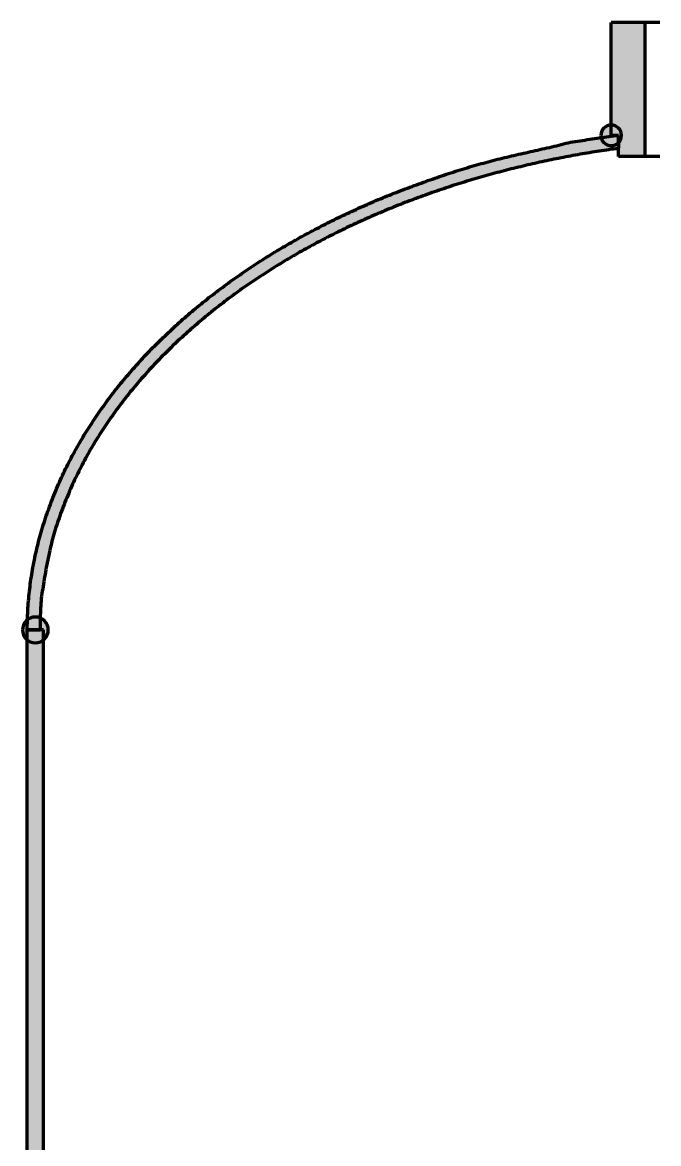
# Model space of a CAD drawing. Header units: millimetres. Extents: x 0 to 594, y 0 to 420.
# Drawn here: x 223.23 to 238.99, y 273.45 to 301.25 of the extents above; entities that cross this region are included whole.
import ezdxf

# ---------------------------------------------------------------- set-up
doc = ezdxf.new("R2010")
doc.units = ezdxf.units.MM
doc.layers.add('01-VISIBLE', color=7, linetype='CONTINUOUS', lineweight=70)
doc.layers.add('05-RAYADO', color=8, linetype='CONTINUOUS', lineweight=18)

msp = doc.modelspace()

# ---------------------------------------------------------------- hatches: boundary and pattern name
at = {"layer": '05-RAYADO'}
h = msp.add_hatch(color=7, dxfattribs=at)
h.dxf.hatch_style = 1
h.paths.add_polyline_path([(238.662, 297.928), (237.998, 297.928), (237.998, 298.45), (237.82, 298.45), (237.82, 301.25), (238.662, 301.25)])
h = msp.add_hatch(color=7, dxfattribs=at)
h.dxf.hatch_style = 1
h.paths.add_polyline_path([(237.564, 298.45), (237.567, 298.49), (237.577, 298.529), (237.592, 298.566), (237.613, 298.6), (237.639, 298.631), (237.67, 298.657), (237.704, 298.678), (237.741, 298.693), (237.78, 298.703), (237.82, 298.706), (237.86, 298.703), (237.899, 298.693), (237.936, 298.678), (237.97, 298.657), (238.001, 298.631), (238.027, 298.6), (238.048, 298.566), (238.063, 298.529), (238.073, 298.49), (238.076, 298.45), (238.073, 298.41), (238.063, 298.371), (238.048, 298.334), (238.027, 298.3), (238.001, 298.269), (237.97, 298.243), (237.936, 298.222), (237.899, 298.207), (237.86, 298.197), (237.82, 298.194), (237.78, 298.197), (237.741, 298.207), (237.704, 298.222), (237.67, 298.243), (237.639, 298.269), (237.613, 298.3), (237.592, 298.334), (237.577, 298.371), (237.567, 298.41)])
h = msp.add_hatch(color=7, dxfattribs=at)
h.dxf.hatch_style = 1
h.paths.add_polyline_path([(223.67, 286.185), (223.35, 286.185), (223.35, 286.237), (223.351, 286.288), (223.351, 286.34), (223.352, 286.392), (223.354, 286.444), (223.356, 286.496), (223.358, 286.548), (223.36, 286.6), (223.363, 286.652), (223.366, 286.704), (223.369, 286.755), (223.372, 286.807), (223.376, 286.859), (223.381, 286.911), (223.385, 286.962), (223.39, 287.014), (223.395, 287.066), (223.401, 287.117), (223.406, 287.169), (223.412, 287.221), (223.419, 287.272), (223.426, 287.324), (223.433, 287.375), (223.44, 287.426), (223.447, 287.478), (223.455, 287.529), (223.464, 287.58), (223.472, 287.632), (223.481, 287.683), (223.49, 287.734), (223.499, 287.785), (223.509, 287.836), (223.519, 287.887), (223.529, 287.938), (223.54, 287.989), (223.551, 288.039), (223.562, 288.09), (223.574, 288.141), (223.585, 288.191), (223.597, 288.242), (223.61, 288.292), (223.622, 288.342), (223.635, 288.393), (223.649, 288.443), (223.662, 288.493), (223.676, 288.543), (223.69, 288.593), (223.704, 288.643), (223.719, 288.693), (223.734, 288.743), (223.749, 288.792), (223.765, 288.842), (223.781, 288.891), (223.797, 288.941), (223.813, 288.99), (223.83, 289.039), (223.846, 289.088), (223.864, 289.137), (223.881, 289.186), (223.899, 289.235), (223.917, 289.284), (223.935, 289.332), (223.953, 289.381), (223.972, 289.429), (223.991, 289.477), (224.01, 289.526), (224.03, 289.574), (224.05, 289.622), (224.07, 289.67), (224.09, 289.717), (224.111, 289.765), (224.131, 289.813), (224.152, 289.86), (224.174, 289.908), (224.195, 289.955), (224.217, 290.002), (224.239, 290.049), (224.261, 290.096), (224.284, 290.143), (224.307, 290.189), (224.33, 290.236), (224.353, 290.282), (224.376, 290.329), (224.4, 290.375), (224.424, 290.421), (224.448, 290.467), (224.473, 290.513), (224.497, 290.558), (224.522, 290.604), (224.547, 290.649), (224.573, 290.695), (224.598, 290.74), (224.624, 290.785), (224.65, 290.83), (224.676, 290.875), (224.702, 290.919), (224.729, 290.964), (224.756, 291.008), (224.783, 291.053), (224.81, 291.097), (224.838, 291.141), (224.865, 291.185), (224.893, 291.229), (224.921, 291.272), (224.95, 291.316), (224.978, 291.359), (225.007, 291.402), (225.036, 291.446), (225.065, 291.489), (225.094, 291.531), (225.124, 291.574), (225.153, 291.617), (225.183, 291.659), (225.213, 291.702), (225.244, 291.744), (225.274, 291.786), (225.305, 291.828), (225.336, 291.869), (225.367, 291.911), (225.398, 291.953), (225.429, 291.994), (225.461, 292.035), (225.492, 292.076), (225.524, 292.117), (225.557, 292.158), (225.589, 292.199), (225.621, 292.239), (225.654, 292.28), (225.687, 292.32), (225.72, 292.36), (225.753, 292.4), (225.786, 292.44), (225.819, 292.48), (225.853, 292.519), (225.887, 292.559), (225.921, 292.598), (225.955, 292.637), (225.989, 292.676), (226.024, 292.715), (226.058, 292.754), (226.093, 292.792), (226.128, 292.831), (226.163, 292.869), (226.198, 292.907), (226.233, 292.945), (226.269, 292.983), (226.305, 293.021), (226.34, 293.058), (226.376, 293.096), (226.412, 293.133), (226.449, 293.17), (226.485, 293.207), (226.522, 293.244), (226.558, 293.281), (226.595, 293.318), (226.632, 293.354), (226.669, 293.39), (226.706, 293.427), (226.744, 293.463), (226.781, 293.499), (226.819, 293.534), (226.857, 293.57), (226.894, 293.605), (226.932, 293.641), (226.971, 293.676), (227.009, 293.711), (227.047, 293.746), (227.086, 293.781), (227.124, 293.816), (227.163, 293.85), (227.202, 293.884), (227.241, 293.919), (227.28, 293.953), (227.32, 293.987), (227.359, 294.021), (227.398, 294.054), (227.438, 294.088), (227.478, 294.121), (227.518, 294.155), (227.558, 294.188), (227.598, 294.221), (227.638, 294.254), (227.678, 294.286), (227.719, 294.319), (227.759, 294.351), (227.8, 294.384), (227.841, 294.416), (227.881, 294.448), (227.922, 294.48), (227.963, 294.512), (228.005, 294.543), (228.046, 294.575), (228.087, 294.606), (228.129, 294.637), (228.17, 294.668), (228.212, 294.699), (228.254, 294.73), (228.296, 294.761), (228.338, 294.791), (228.38, 294.822), (228.422, 294.852), (228.464, 294.882), (228.507, 294.912), (228.549, 294.942), (228.592, 294.972), (228.634, 295.001), (228.677, 295.031), (228.72, 295.06), (228.763, 295.09), (228.806, 295.119), (228.849, 295.148), (228.892, 295.176), (228.935, 295.205), (228.979, 295.234), (229.022, 295.262), (229.066, 295.29), (229.109, 295.319), (229.153, 295.347), (229.197, 295.374), (229.241, 295.402), (229.284, 295.43), (229.329, 295.457), (229.373, 295.485), (229.417, 295.512), (229.461, 295.539), (229.505, 295.566), (229.55, 295.593), (229.594, 295.62), (229.639, 295.646), (229.684, 295.673), (229.728, 295.699), (229.773, 295.725), (229.818, 295.751), (229.863, 295.777), (229.908, 295.803), (229.953, 295.829), (229.999, 295.854), (230.044, 295.88), (230.089, 295.905), (230.135, 295.93), (230.18, 295.955), (230.226, 295.98), (230.271, 296.005), (230.317, 296.03), (230.363, 296.054), (230.408, 296.079), (230.454, 296.103), (230.5, 296.127), (230.546, 296.151), (230.592, 296.175), (230.638, 296.199), (230.685, 296.223), (230.731, 296.246), (230.777, 296.27), (230.824, 296.293), (230.87, 296.316), (230.916, 296.34), (230.963, 296.362), (231.01, 296.385), (231.056, 296.408), (231.103, 296.431), (231.15, 296.453), (231.197, 296.476), (231.244, 296.498), (231.291, 296.52), (231.338, 296.542), (231.385, 296.564), (231.432, 296.586), (231.479, 296.607), (231.526, 296.629), (231.574, 296.65), (231.621, 296.671), (231.668, 296.693), (231.716, 296.713), (231.763, 296.734), (231.811, 296.755), (231.859, 296.776), (231.906, 296.796), (231.954, 296.817), (232.002, 296.837), (232.05, 296.857), (232.098, 296.877), (232.146, 296.897), (232.194, 296.916), (232.242, 296.936), (232.29, 296.955), (232.338, 296.975), (232.386, 296.994), (232.435, 297.013), (232.483, 297.032), (232.531, 297.051), (232.58, 297.07), (232.628, 297.088), (232.677, 297.107), (232.725, 297.125), (232.774, 297.144), (232.822, 297.162), (232.871, 297.18), (232.92, 297.198), (232.969, 297.216), (233.017, 297.234), (233.066, 297.251), (233.115, 297.269), (233.164, 297.286), (233.213, 297.304), (233.262, 297.321), (233.311, 297.339), (233.36, 297.356), (233.409, 297.373), (233.458, 297.39), (233.507, 297.407), (233.556, 297.424), (233.605, 297.44), (233.654, 297.457), (233.703, 297.474), (233.753, 297.49), (233.802, 297.506), (233.851, 297.523), (233.901, 297.539), (233.95, 297.555), (233.999, 297.571), (234.049, 297.586), (234.098, 297.602), (234.148, 297.618), (234.198, 297.633), (234.247, 297.648), (234.297, 297.663), (234.347, 297.678), (234.397, 297.692), (234.446, 297.707), (234.496, 297.721), (234.546, 297.735), (234.596, 297.749), (234.646, 297.763), (234.696, 297.777), (234.747, 297.79), (234.797, 297.803), (234.847, 297.817), (234.897, 297.83), (234.948, 297.842), (234.998, 297.855), (235.048, 297.868), (235.099, 297.88), (235.149, 297.892), (235.2, 297.904), (235.25, 297.916), (235.301, 297.928), (235.351, 297.94), (235.402, 297.952), (235.452, 297.964), (235.503, 297.975), (235.554, 297.987), (235.604, 297.998), (235.655, 298.01), (235.706, 298.021), (235.756, 298.032), (235.807, 298.044), (235.858, 298.055), (235.908, 298.066), (235.959, 298.078), (236.01, 298.089), (236.06, 298.1), (236.111, 298.111), (236.162, 298.123), (236.212, 298.134), (236.263, 298.146), (236.314, 298.157), (236.364, 298.169), (236.415, 298.181), (236.465, 298.193), (236.515, 298.206), (236.566, 298.219), (236.616, 298.233), (236.666, 298.246), (236.716, 298.258), (236.767, 298.269), (236.818, 298.278), (236.869, 298.287), (236.921, 298.296), (236.972, 298.304), (237.023, 298.312), (237.075, 298.32), (237.126, 298.328), (237.177, 298.335), (237.229, 298.343), (237.28, 298.35), (237.331, 298.358), (237.383, 298.365), (237.434, 298.372), (237.486, 298.379), (237.537, 298.387), (237.588, 298.394), (237.64, 298.401), (237.691, 298.408), (237.743, 298.415), (237.794, 298.422), (237.846, 298.429), (237.897, 298.436), (237.949, 298.443), (238, 298.45), (238, 298.128), (237.95, 298.121), (237.9, 298.114), (237.849, 298.107), (237.799, 298.099), (237.749, 298.092), (237.699, 298.085), (237.649, 298.077), (237.599, 298.069), (237.549, 298.062), (237.499, 298.054), (237.449, 298.046), (237.399, 298.038), (237.349, 298.03), (237.299, 298.022), (237.249, 298.013), (237.199, 298.005), (237.149, 297.996), (237.099, 297.988), (237.049, 297.979), (236.999, 297.97), (236.949, 297.961), (236.899, 297.952), (236.849, 297.943), (236.8, 297.934), (236.75, 297.924), (236.7, 297.915), (236.65, 297.905), (236.6, 297.896), (236.551, 297.886), (236.501, 297.876), (236.451, 297.866), (236.402, 297.856), (236.352, 297.846), (236.302, 297.836), (236.253, 297.825), (236.203, 297.815), (236.154, 297.804), (236.104, 297.793), (236.055, 297.783), (236.005, 297.772), (235.956, 297.761), (235.906, 297.75), (235.857, 297.738), (235.807, 297.727), (235.758, 297.716), (235.709, 297.704), (235.659, 297.693), (235.61, 297.681), (235.561, 297.669), (235.512, 297.657), (235.462, 297.645), (235.413, 297.633), (235.364, 297.621), (235.315, 297.608), (235.266, 297.596), (235.217, 297.583), (235.168, 297.571), (235.119, 297.558), (235.07, 297.545), (235.021, 297.532), (234.972, 297.519), (234.923, 297.506), (234.874, 297.492), (234.825, 297.479), (234.776, 297.465), (234.727, 297.452), (234.679, 297.438), (234.63, 297.424), (234.581, 297.41), (234.532, 297.396), (234.484, 297.382), (234.435, 297.368), (234.387, 297.353), (234.338, 297.339), (234.289, 297.324), (234.241, 297.309), (234.193, 297.295), (234.144, 297.28), (234.096, 297.265), (234.047, 297.25), (233.999, 297.234), (233.951, 297.219), (233.902, 297.204), (233.854, 297.188), (233.806, 297.172), (233.758, 297.156), (233.71, 297.141), (233.662, 297.125), (233.614, 297.108), (233.566, 297.092), (233.518, 297.076), (233.47, 297.059), (233.422, 297.043), (233.374, 297.026), (233.326, 297.009), (233.278, 296.992), (233.231, 296.975), (233.183, 296.958), (233.135, 296.941), (233.088, 296.924), (233.04, 296.906), (232.993, 296.889), (232.945, 296.871), (232.898, 296.853), (232.85, 296.835), (232.803, 296.817), (232.756, 296.799), (232.708, 296.781), (232.661, 296.763), (232.614, 296.744), (232.567, 296.726), (232.52, 296.707), (232.473, 296.688), (232.426, 296.669), (232.379, 296.65), (232.332, 296.631), (232.285, 296.612), (232.238, 296.592), (232.191, 296.573), (232.145, 296.553), (232.098, 296.534), (232.051, 296.514), (232.005, 296.494), (231.958, 296.474), (231.912, 296.454), (231.865, 296.433), (231.819, 296.413), (231.773, 296.392), (231.726, 296.372), (231.68, 296.351), (231.634, 296.33), (231.588, 296.309), (231.542, 296.288), (231.496, 296.267), (231.45, 296.245), (231.404, 296.224), (231.358, 296.202), (231.312, 296.181), (231.266, 296.159), (231.221, 296.137), (231.175, 296.115), (231.13, 296.093), (231.084, 296.07), (231.039, 296.048), (230.993, 296.025), (230.948, 296.003), (230.903, 295.98), (230.857, 295.957), (230.812, 295.934), (230.767, 295.911), (230.722, 295.888), (230.677, 295.864), (230.632, 295.841), (230.588, 295.817), (230.543, 295.793), (230.498, 295.769), (230.453, 295.745), (230.409, 295.721), (230.364, 295.697), (230.32, 295.673), (230.276, 295.648), (230.231, 295.624), (230.187, 295.599), (230.143, 295.574), (230.099, 295.549), (230.055, 295.524), (230.011, 295.499), (229.967, 295.473), (229.923, 295.448), (229.879, 295.422), (229.836, 295.397), (229.792, 295.371), (229.749, 295.345), (229.705, 295.319), (229.662, 295.293), (229.619, 295.266), (229.575, 295.24), (229.532, 295.213), (229.489, 295.186), (229.446, 295.16), (229.403, 295.133), (229.36, 295.106), (229.318, 295.078), (229.275, 295.051), (229.232, 295.023), (229.19, 294.996), (229.148, 294.968), (229.105, 294.94), (229.063, 294.912), (229.021, 294.884), (228.979, 294.856), (228.937, 294.828), (228.895, 294.799), (228.853, 294.77), (228.811, 294.742), (228.77, 294.713), (228.728, 294.684), (228.687, 294.655), (228.645, 294.625), (228.604, 294.596), (228.563, 294.566), (228.522, 294.537), (228.481, 294.507), (228.44, 294.477), (228.399, 294.447), (228.359, 294.417), (228.318, 294.386), (228.278, 294.356), (228.237, 294.325), (228.197, 294.294), (228.157, 294.264), (228.117, 294.233), (228.077, 294.201), (228.037, 294.17), (227.997, 294.139), (227.957, 294.107), (227.918, 294.076), (227.878, 294.044), (227.839, 294.012), (227.8, 293.98), (227.761, 293.948), (227.722, 293.915), (227.683, 293.883), (227.644, 293.85), (227.605, 293.817), (227.567, 293.784), (227.528, 293.751), (227.49, 293.718), (227.452, 293.685), (227.414, 293.652), (227.376, 293.618), (227.338, 293.584), (227.3, 293.551), (227.262, 293.517), (227.225, 293.483), (227.188, 293.448), (227.15, 293.414), (227.113, 293.379), (227.076, 293.345), (227.039, 293.31), (227.003, 293.275), (226.966, 293.24), (226.93, 293.205), (226.893, 293.17), (226.857, 293.134), (226.821, 293.099), (226.785, 293.063), (226.749, 293.027), (226.714, 292.991), (226.678, 292.955), (226.643, 292.918), (226.607, 292.882), (226.572, 292.846), (226.537, 292.809), (226.503, 292.772), (226.468, 292.735), (226.433, 292.698), (226.399, 292.661), (226.365, 292.623), (226.331, 292.586), (226.297, 292.548), (226.263, 292.51), (226.23, 292.472), (226.196, 292.434), (226.163, 292.396), (226.13, 292.358), (226.097, 292.319), (226.064, 292.281), (226.031, 292.242), (225.999, 292.203), (225.966, 292.164), (225.934, 292.125), (225.902, 292.086), (225.87, 292.046), (225.839, 292.007), (225.807, 291.967), (225.776, 291.927), (225.745, 291.887), (225.714, 291.847), (225.683, 291.807), (225.653, 291.766), (225.622, 291.726), (225.592, 291.685), (225.562, 291.644), (225.532, 291.603), (225.502, 291.562), (225.473, 291.521), (225.443, 291.48), (225.414, 291.438), (225.385, 291.397), (225.356, 291.355), (225.328, 291.313), (225.299, 291.271), (225.271, 291.229), (225.243, 291.187), (225.215, 291.145), (225.188, 291.102), (225.16, 291.06), (225.133, 291.017), (225.106, 290.974), (225.079, 290.931), (225.053, 290.888), (225.026, 290.845), (225, 290.801), (224.974, 290.758), (224.948, 290.714), (224.923, 290.67), (224.897, 290.626), (224.872, 290.582), (224.848, 290.538), (224.823, 290.494), (224.799, 290.45), (224.774, 290.405), (224.75, 290.36), (224.727, 290.316), (224.703, 290.271), (224.68, 290.226), (224.657, 290.18), (224.634, 290.135), (224.612, 290.09), (224.59, 290.044), (224.568, 289.999), (224.546, 289.953), (224.524, 289.907), (224.503, 289.861), (224.482, 289.815), (224.461, 289.769), (224.44, 289.723), (224.42, 289.676), (224.399, 289.63), (224.379, 289.583), (224.36, 289.537), (224.34, 289.49), (224.321, 289.443), (224.302, 289.396), (224.283, 289.349), (224.264, 289.302), (224.246, 289.255), (224.227, 289.207), (224.209, 289.16), (224.192, 289.113), (224.174, 289.065), (224.157, 289.017), (224.14, 288.97), (224.123, 288.922), (224.107, 288.874), (224.091, 288.826), (224.076, 288.777), (224.06, 288.729), (224.045, 288.681), (224.031, 288.632), (224.016, 288.584), (224.002, 288.535), (223.989, 288.486), (223.976, 288.437), (223.963, 288.388), (223.95, 288.339), (223.938, 288.29), (223.926, 288.241), (223.915, 288.191), (223.904, 288.142), (223.893, 288.092), (223.882, 288.043), (223.872, 287.993), (223.862, 287.944), (223.852, 287.894), (223.842, 287.844), (223.833, 287.794), (223.823, 287.744), (223.814, 287.695), (223.805, 287.645), (223.796, 287.595), (223.788, 287.545), (223.779, 287.495), (223.771, 287.445), (223.763, 287.395), (223.754, 287.345), (223.746, 287.295), (223.738, 287.245), (223.73, 287.195), (223.722, 287.145), (223.715, 287.095), (223.708, 287.045), (223.702, 286.994), (223.696, 286.944), (223.691, 286.894), (223.687, 286.843), (223.683, 286.792), (223.681, 286.742), (223.678, 286.691), (223.676, 286.641), (223.675, 286.59), (223.673, 286.539), (223.672, 286.489), (223.672, 286.438), (223.671, 286.387), (223.671, 286.337), (223.67, 286.286), (223.67, 286.235)])
h = msp.add_hatch(color=7, dxfattribs=at)
h.dxf.hatch_style = 1
h.paths.add_polyline_path([(223.23, 286.185), (223.233, 286.225), (223.24, 286.264), (223.252, 286.302), (223.27, 286.339), (223.291, 286.373), (223.317, 286.404), (223.346, 286.431), (223.379, 286.455), (223.414, 286.474), (223.451, 286.489), (223.49, 286.499), (223.53, 286.504), (223.57, 286.504), (223.61, 286.499), (223.649, 286.489), (223.686, 286.474), (223.721, 286.455), (223.754, 286.431), (223.783, 286.404), (223.809, 286.373), (223.83, 286.339), (223.848, 286.302), (223.86, 286.264), (223.867, 286.225), (223.87, 286.185), (223.867, 286.145), (223.86, 286.105), (223.848, 286.067), (223.83, 286.03), (223.809, 285.997), (223.783, 285.966), (223.754, 285.938), (223.721, 285.914), (223.686, 285.895), (223.649, 285.88), (223.61, 285.87), (223.57, 285.865), (223.53, 285.865), (223.49, 285.87), (223.451, 285.88), (223.414, 285.895), (223.379, 285.914), (223.346, 285.938), (223.317, 285.966), (223.291, 285.997), (223.27, 286.03), (223.252, 286.067), (223.24, 286.105), (223.233, 286.145)])
h = msp.add_hatch(color=7, dxfattribs=at)
h.dxf.hatch_style = 1
h.paths.add_polyline_path([(223.75, 188.75), (223.35, 188.75), (223.35, 286.185), (223.75, 286.185)])

# ---------------------------------------------------------------- linework, layer by layer
at = {"layer": '01-VISIBLE'}
for p, q in [((238.662, 301.25), (237.82, 301.25)), ((237.82, 298.45), (237.82, 301.25)), ((238.662, 297.928), (238.662, 301.25)), ((237.998, 298.45), (237.82, 298.45)), ((237.998, 297.928), (237.998, 298.45)), ((238, 298.45), (238, 298.128)), ((238.662, 297.928), (237.998, 297.928)), ((223.35, 188.75), (223.35, 286.185)), ((223.75, 286.185), (223.35, 286.185)), ((223.35, 286.185), (223.67, 286.185)), ((223.75, 188.75), (223.75, 286.185))]:
    msp.add_line(p, q, dxfattribs=at)
for points in [[(239.025, 301.25), (238.964, 301.25), (238.904, 301.25), (238.844, 301.25), (238.783, 301.25), (238.723, 301.25), (238.662, 301.25)], [(223.35, 286.185), (223.35, 286.245), (223.351, 286.305), (223.352, 286.365), (223.353, 286.425), (223.355, 286.485), (223.357, 286.545), (223.36, 286.605), (223.363, 286.665), (223.367, 286.724), (223.371, 286.784), (223.375, 286.844), (223.38, 286.904), (223.385, 286.964), (223.391, 287.024), (223.397, 287.083), (223.403, 287.143), (223.41, 287.203), (223.418, 287.262), (223.425, 287.322), (223.433, 287.381), (223.442, 287.441), (223.451, 287.5), (223.46, 287.559), (223.47, 287.619), (223.48, 287.678), (223.491, 287.737), (223.501, 287.796), (223.513, 287.855), (223.525, 287.914), (223.537, 287.972), (223.549, 288.031), (223.562, 288.09), (223.575, 288.148), (223.589, 288.207), (223.603, 288.265), (223.618, 288.323), (223.632, 288.381), (223.648, 288.439), (223.663, 288.497), (223.679, 288.555), (223.696, 288.613), (223.713, 288.671), (223.73, 288.728), (223.747, 288.786), (223.765, 288.843), (223.783, 288.9), (223.802, 288.957), (223.821, 289.014), (223.84, 289.071), (223.86, 289.128), (223.88, 289.184), (223.901, 289.241), (223.922, 289.297), (223.943, 289.353), (223.964, 289.409), (223.986, 289.465), (224.008, 289.521), (224.031, 289.576), (224.054, 289.632), (224.077, 289.687), (224.101, 289.742), (224.125, 289.797), (224.149, 289.852), (224.173, 289.907), (224.198, 289.962), (224.224, 290.016), (224.249, 290.07), (224.275, 290.124), (224.301, 290.178), (224.328, 290.232), (224.355, 290.286), (224.382, 290.339), (224.409, 290.393), (224.437, 290.446), (224.465, 290.499), (224.494, 290.552), (224.523, 290.605), (224.552, 290.657), (224.581, 290.71), (224.611, 290.762), (224.64, 290.814), (224.671, 290.866), (224.701, 290.917), (224.732, 290.969), (224.763, 291.02), (224.794, 291.071), (224.826, 291.122), (224.858, 291.173), (224.89, 291.224), (224.923, 291.274), (224.955, 291.325), (224.988, 291.375), (225.022, 291.425), (225.055, 291.474), (225.089, 291.524), (225.123, 291.573), (225.158, 291.623), (225.192, 291.672), (225.227, 291.721), (225.262, 291.769), (225.297, 291.818), (225.333, 291.866), (225.369, 291.914), (225.405, 291.962), (225.441, 292.01), (225.478, 292.058), (225.515, 292.105), (225.552, 292.152), (225.589, 292.199), (225.627, 292.246), (225.664, 292.293), (225.702, 292.339), (225.741, 292.385), (225.779, 292.432), (225.818, 292.477), (225.857, 292.523), (225.896, 292.569), (225.935, 292.614), (225.975, 292.659), (226.014, 292.704), (226.054, 292.749), (226.094, 292.794), (226.135, 292.838), (226.175, 292.882), (226.216, 292.926), (226.257, 292.97), (226.298, 293.014), (226.34, 293.057), (226.381, 293.101), (226.423, 293.144), (226.465, 293.187), (226.507, 293.229), (226.549, 293.272), (226.592, 293.314), (226.635, 293.357), (226.678, 293.399), (226.721, 293.44), (226.764, 293.482), (226.807, 293.523), (226.851, 293.565), (226.895, 293.606), (226.939, 293.647), (226.983, 293.687), (227.027, 293.728), (227.072, 293.768), (227.116, 293.808), (227.161, 293.848), (227.206, 293.888), (227.251, 293.927), (227.296, 293.967), (227.342, 294.006), (227.388, 294.045), (227.433, 294.084), (227.479, 294.122), (227.525, 294.161), (227.572, 294.199), (227.618, 294.237), (227.664, 294.275), (227.711, 294.313), (227.758, 294.35), (227.805, 294.388), (227.852, 294.425), (227.899, 294.462), (227.947, 294.499), (227.994, 294.535), (228.042, 294.572), (228.09, 294.608), (228.138, 294.644), (228.186, 294.68), (228.234, 294.716), (228.283, 294.751), (228.331, 294.787), (228.38, 294.822), (228.428, 294.857), (228.477, 294.892), (228.526, 294.926), (228.576, 294.961), (228.625, 294.995), (228.674, 295.029), (228.724, 295.063), (228.773, 295.097), (228.823, 295.13), (228.873, 295.164), (228.923, 295.197), (228.973, 295.23), (229.023, 295.263), (229.074, 295.296), (229.124, 295.328), (229.175, 295.36), (229.225, 295.393), (229.276, 295.425), (229.327, 295.456), (229.378, 295.488), (229.429, 295.52), (229.48, 295.551), (229.532, 295.582), (229.583, 295.613), (229.635, 295.644), (229.686, 295.674), (229.738, 295.705), (229.79, 295.735), (229.842, 295.765), (229.894, 295.795), (229.946, 295.825), (229.998, 295.854), (230.051, 295.884), (230.103, 295.913), (230.156, 295.942), (230.208, 295.971), (230.261, 295.999), (230.314, 296.028), (230.367, 296.056), (230.419, 296.085), (230.473, 296.113), (230.526, 296.141), (230.579, 296.168), (230.632, 296.196), (230.686, 296.223), (230.739, 296.251), (230.793, 296.278), (230.846, 296.305), (230.9, 296.331), (230.954, 296.358), (231.008, 296.384), (231.062, 296.411), (231.116, 296.437), (231.17, 296.463), (231.224, 296.489), (231.278, 296.514), (231.333, 296.54), (231.387, 296.565), (231.442, 296.59), (231.496, 296.615), (231.551, 296.64), (231.606, 296.665), (231.66, 296.689), (231.715, 296.713), (231.77, 296.737), (231.825, 296.761), (231.88, 296.785), (231.936, 296.809), (231.991, 296.832), (232.046, 296.855), (232.102, 296.878), (232.157, 296.901), (232.213, 296.924), (232.268, 296.947), (232.324, 296.969), (232.38, 296.991), (232.436, 297.013), (232.491, 297.035), (232.547, 297.057), (232.603, 297.079), (232.659, 297.1), (232.715, 297.122), (232.772, 297.143), (232.828, 297.164), (232.884, 297.185), (232.94, 297.205), (232.997, 297.226), (233.053, 297.247), (233.11, 297.267), (233.166, 297.287), (233.223, 297.307), (233.279, 297.327), (233.336, 297.347), (233.393, 297.367), (233.449, 297.387), (233.506, 297.406), (233.563, 297.426), (233.62, 297.445), (233.676, 297.465), (233.733, 297.484), (233.79, 297.503), (233.847, 297.521), (233.904, 297.54), (233.961, 297.559), (234.019, 297.577), (234.076, 297.595), (234.133, 297.613), (234.19, 297.631), (234.248, 297.648), (234.305, 297.665), (234.363, 297.682), (234.42, 297.699), (234.478, 297.716), (234.536, 297.732), (234.594, 297.748), (234.652, 297.764), (234.71, 297.78), (234.767, 297.796), (234.826, 297.811), (234.884, 297.826), (234.942, 297.841), (235, 297.856), (235.058, 297.87), (235.117, 297.884), (235.175, 297.898), (235.233, 297.912), (235.292, 297.926), (235.35, 297.94), (235.409, 297.953), (235.467, 297.967), (235.526, 297.98), (235.584, 297.994), (235.643, 298.007), (235.701, 298.02), (235.76, 298.033), (235.818, 298.046), (235.877, 298.059), (235.936, 298.072), (235.994, 298.085), (236.053, 298.098), (236.111, 298.112), (236.17, 298.125), (236.228, 298.138), (236.287, 298.151), (236.345, 298.165), (236.404, 298.178), (236.462, 298.192), (236.52, 298.207), (236.578, 298.223), (236.636, 298.239), (236.695, 298.253), (236.753, 298.266), (236.812, 298.277), (236.871, 298.287), (236.93, 298.297), (236.99, 298.307), (237.049, 298.316), (237.108, 298.325), (237.168, 298.334), (237.227, 298.343), (237.287, 298.351), (237.346, 298.36), (237.405, 298.368), (237.465, 298.376), (237.524, 298.385), (237.584, 298.393), (237.643, 298.401), (237.703, 298.409), (237.762, 298.418), (237.822, 298.426), (237.881, 298.434), (237.941, 298.442), (238, 298.45)], [(238, 298.128), (237.94, 298.119), (237.881, 298.111), (237.821, 298.103), (237.762, 298.094), (237.702, 298.085), (237.643, 298.076), (237.583, 298.067), (237.524, 298.058), (237.465, 298.049), (237.405, 298.039), (237.346, 298.029), (237.286, 298.02), (237.227, 298.01), (237.168, 298), (237.109, 297.989), (237.049, 297.979), (236.99, 297.969), (236.931, 297.958), (236.872, 297.947), (236.813, 297.936), (236.753, 297.925), (236.694, 297.914), (236.635, 297.903), (236.576, 297.891), (236.517, 297.879), (236.458, 297.868), (236.399, 297.856), (236.34, 297.843), (236.282, 297.831), (236.223, 297.819), (236.164, 297.806), (236.105, 297.794), (236.046, 297.781), (235.988, 297.768), (235.929, 297.755), (235.87, 297.742), (235.812, 297.728), (235.753, 297.715), (235.694, 297.701), (235.636, 297.687), (235.577, 297.673), (235.519, 297.659), (235.46, 297.645), (235.402, 297.63), (235.344, 297.616), (235.285, 297.601), (235.227, 297.586), (235.169, 297.571), (235.111, 297.556), (235.053, 297.54), (234.994, 297.525), (234.936, 297.509), (234.878, 297.494), (234.82, 297.478), (234.762, 297.462), (234.704, 297.445), (234.647, 297.429), (234.589, 297.412), (234.531, 297.396), (234.473, 297.379), (234.416, 297.362), (234.358, 297.345), (234.3, 297.327), (234.243, 297.31), (234.185, 297.292), (234.128, 297.275), (234.07, 297.257), (234.013, 297.239), (233.956, 297.221), (233.898, 297.202), (233.841, 297.184), (233.784, 297.165), (233.727, 297.146), (233.67, 297.127), (233.613, 297.108), (233.556, 297.089), (233.499, 297.069), (233.442, 297.05), (233.385, 297.03), (233.328, 297.01), (233.272, 296.99), (233.215, 296.97), (233.158, 296.949), (233.102, 296.929), (233.045, 296.908), (232.989, 296.887), (232.933, 296.866), (232.876, 296.845), (232.82, 296.824), (232.764, 296.802), (232.708, 296.781), (232.652, 296.759), (232.596, 296.737), (232.54, 296.715), (232.484, 296.693), (232.428, 296.67), (232.372, 296.648), (232.317, 296.625), (232.261, 296.602), (232.206, 296.579), (232.15, 296.556), (232.095, 296.532), (232.039, 296.509), (231.984, 296.485), (231.929, 296.461), (231.874, 296.437), (231.819, 296.413), (231.764, 296.388), (231.709, 296.364), (231.654, 296.339), (231.599, 296.314), (231.545, 296.289), (231.49, 296.264), (231.435, 296.239), (231.381, 296.213), (231.327, 296.187), (231.272, 296.161), (231.218, 296.135), (231.164, 296.109), (231.11, 296.083), (231.056, 296.056), (231.002, 296.03), (230.948, 296.003), (230.895, 295.976), (230.841, 295.948), (230.787, 295.921), (230.734, 295.894), (230.68, 295.866), (230.627, 295.838), (230.574, 295.81), (230.521, 295.782), (230.468, 295.753), (230.415, 295.725), (230.362, 295.696), (230.309, 295.667), (230.257, 295.638), (230.204, 295.609), (230.152, 295.579), (230.099, 295.549), (230.047, 295.52), (229.995, 295.49), (229.943, 295.46), (229.891, 295.429), (229.839, 295.399), (229.788, 295.368), (229.736, 295.337), (229.684, 295.306), (229.633, 295.275), (229.582, 295.244), (229.53, 295.212), (229.479, 295.18), (229.428, 295.148), (229.377, 295.116), (229.327, 295.084), (229.276, 295.052), (229.226, 295.019), (229.175, 294.986), (229.125, 294.953), (229.075, 294.92), (229.025, 294.887), (228.975, 294.853), (228.925, 294.819), (228.875, 294.785), (228.826, 294.751), (228.776, 294.717), (228.727, 294.683), (228.678, 294.648), (228.629, 294.613), (228.58, 294.578), (228.531, 294.543), (228.482, 294.508), (228.434, 294.472), (228.385, 294.436), (228.337, 294.401), (228.289, 294.364), (228.241, 294.328), (228.193, 294.292), (228.146, 294.255), (228.098, 294.218), (228.051, 294.181), (228.003, 294.144), (227.956, 294.106), (227.909, 294.069), (227.863, 294.031), (227.816, 293.993), (227.77, 293.955), (227.723, 293.917), (227.677, 293.878), (227.631, 293.839), (227.585, 293.8), (227.54, 293.761), (227.494, 293.722), (227.449, 293.682), (227.403, 293.643), (227.358, 293.603), (227.314, 293.563), (227.269, 293.522), (227.224, 293.482), (227.18, 293.441), (227.136, 293.401), (227.092, 293.36), (227.048, 293.318), (227.005, 293.277), (226.961, 293.235), (226.918, 293.193), (226.875, 293.151), (226.832, 293.109), (226.789, 293.067), (226.747, 293.024), (226.704, 292.982), (226.662, 292.939), (226.62, 292.895), (226.579, 292.852), (226.537, 292.809), (226.496, 292.765), (226.455, 292.721), (226.414, 292.677), (226.373, 292.633), (226.333, 292.588), (226.293, 292.543), (226.253, 292.498), (226.213, 292.453), (226.173, 292.408), (226.134, 292.363), (226.095, 292.317), (226.056, 292.271), (226.017, 292.225), (225.979, 292.179), (225.94, 292.132), (225.902, 292.086), (225.865, 292.039), (225.827, 291.992), (225.79, 291.945), (225.753, 291.897), (225.716, 291.85), (225.68, 291.802), (225.643, 291.754), (225.607, 291.706), (225.571, 291.657), (225.536, 291.609), (225.501, 291.56), (225.466, 291.511), (225.431, 291.462), (225.396, 291.413), (225.362, 291.363), (225.328, 291.314), (225.294, 291.264), (225.261, 291.214), (225.228, 291.164), (225.195, 291.113), (225.162, 291.063), (225.13, 291.012), (225.098, 290.961), (225.066, 290.91), (225.035, 290.859), (225.004, 290.807), (224.973, 290.756), (224.942, 290.704), (224.912, 290.652), (224.882, 290.6), (224.853, 290.547), (224.823, 290.495), (224.794, 290.442), (224.766, 290.389), (224.738, 290.336), (224.71, 290.283), (224.682, 290.229), (224.655, 290.176), (224.628, 290.122), (224.601, 290.068), (224.575, 290.014), (224.549, 289.96), (224.523, 289.905), (224.498, 289.851), (224.473, 289.796), (224.448, 289.741), (224.424, 289.686), (224.4, 289.631), (224.376, 289.576), (224.353, 289.521), (224.33, 289.465), (224.307, 289.409), (224.284, 289.354), (224.262, 289.298), (224.24, 289.242), (224.219, 289.185), (224.198, 289.129), (224.177, 289.073), (224.157, 289.016), (224.137, 288.959), (224.117, 288.903), (224.098, 288.846), (224.079, 288.788), (224.061, 288.731), (224.043, 288.674), (224.026, 288.616), (224.009, 288.558), (223.993, 288.5), (223.977, 288.442), (223.962, 288.384), (223.947, 288.326), (223.933, 288.267), (223.919, 288.209), (223.905, 288.15), (223.892, 288.091), (223.88, 288.033), (223.868, 287.974), (223.856, 287.915), (223.844, 287.856), (223.833, 287.797), (223.822, 287.738), (223.811, 287.678), (223.801, 287.619), (223.79, 287.56), (223.78, 287.501), (223.77, 287.441), (223.76, 287.382), (223.751, 287.323), (223.741, 287.263), (223.732, 287.204), (223.722, 287.144), (223.714, 287.085), (223.705, 287.025), (223.698, 286.966), (223.692, 286.906), (223.687, 286.846), (223.683, 286.786), (223.68, 286.726), (223.677, 286.666), (223.675, 286.606), (223.673, 286.545), (223.672, 286.485), (223.671, 286.425), (223.671, 286.365), (223.67, 286.305), (223.67, 286.245), (223.67, 286.185)], [(239.025, 297.928), (238.964, 297.928), (238.904, 297.928), (238.844, 297.928), (238.783, 297.928), (238.723, 297.928), (238.662, 297.928)]]:
    msp.add_lwpolyline(points, dxfattribs=at)
for centre, radius, start, end in [((237.82, 298.45), 0.256, 90, 180), ((237.82, 298.45), 0.256, -90, 90), ((237.82, 298.45), 0.256, 180, -90), ((223.55, 286.185), 0.32, 90, 180), ((223.55, 286.185), 0.32, -90, 90), ((223.55, 286.185), 0.32, 180, -90)]:
    msp.add_arc(centre, radius, start, end, dxfattribs=at)

doc.saveas('drawing.dxf')
